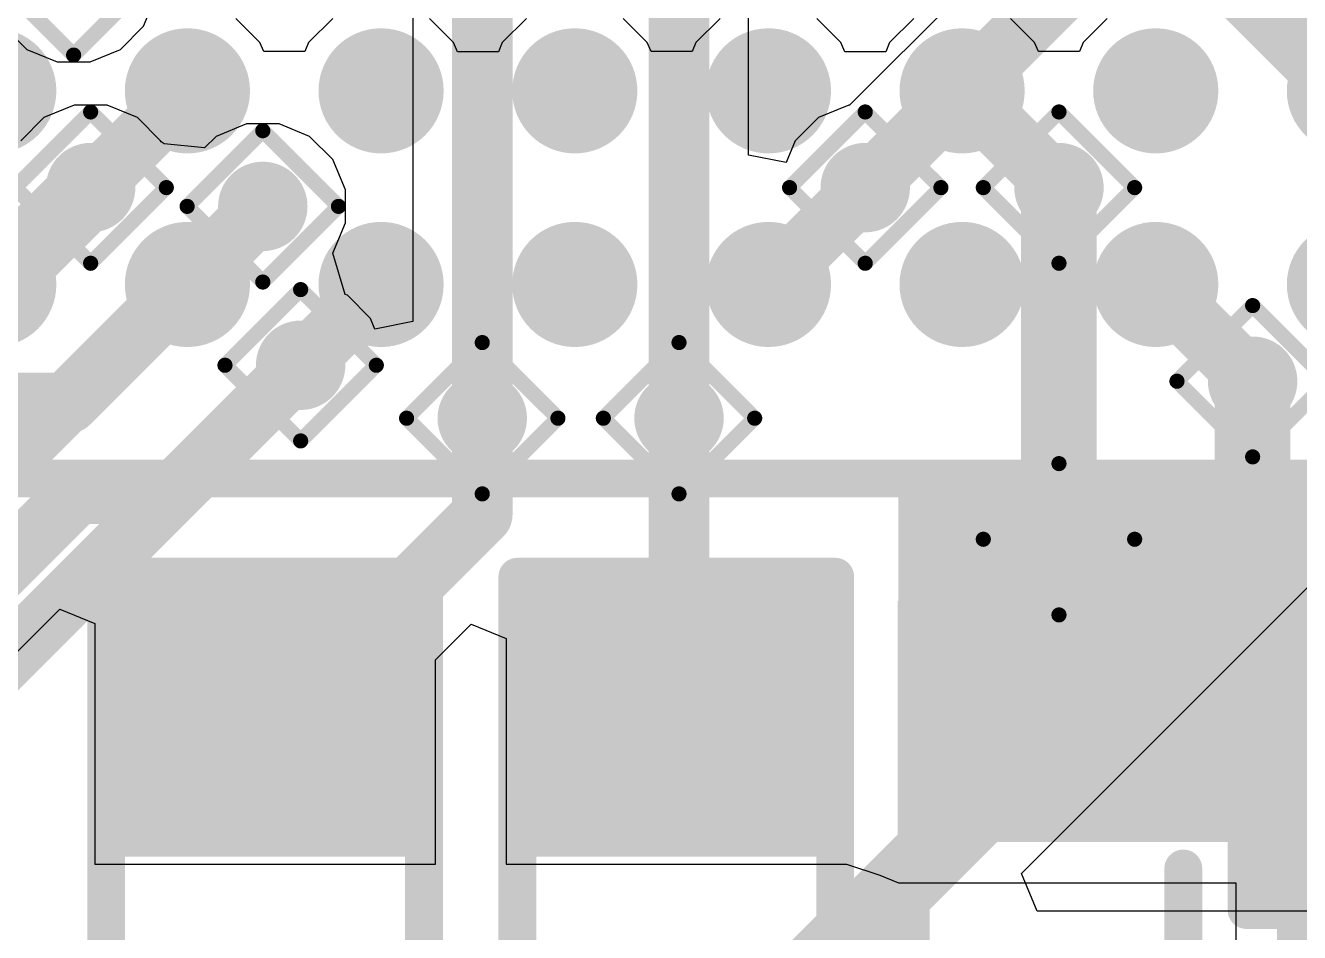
# Model space of a CAD drawing. Header units: inches. Extents: x -0.2 to 17.4, y -0.2 to 2.6.
# Drawn here: x 0.9396 to 1.108, y 0.065 to 0.1849 of the extents above; entities that cross this region are included whole.
import ezdxf

# ---------------------------------------------------------------- set-up
doc = ezdxf.new("R2010")
doc.units = ezdxf.units.IN
doc.header["$MEASUREMENT"] = 0
for name, color, linetype in [('Bottom Layer', 5, 'Continuous'), ('Drill Drawing', 1, 'Continuous'), ('Top Layer', 1, 'Continuous'), ('Top Overlay', 2, 'Continuous'), ('Top Paste', 8, 'Continuous'), ('Top Solder', 216, 'Continuous'), ('Via Holes', 16, 'Continuous')]:
    doc.layers.add(name, color=color, linetype=linetype)

# ---------------------------------------------------------------- blocks, each defined once
blk = doc.blocks.new('TC358870XBG_17')
at = {"layer": 'Top Layer'}
h = blk.add_hatch(color=1, dxfattribs=at)
edge = h.paths.add_edge_path()
edge.add_arc((-0.08957, -0.08957), 0.0063, 0, 360)
h = blk.add_hatch(color=1, dxfattribs=at)
edge = h.paths.add_edge_path()
edge.add_arc((-0.06398, -0.08957), 0.0063, 0, 360)
h = blk.add_hatch(color=1, dxfattribs=at)
edge = h.paths.add_edge_path()
edge.add_arc((-0.03839, -0.08957), 0.0063, 0, 360)
h = blk.add_hatch(color=1, dxfattribs=at)
edge = h.paths.add_edge_path()
edge.add_arc((-0.01279, -0.08957), 0.0063, 0, 360)
h = blk.add_hatch(color=1, dxfattribs=at)
edge = h.paths.add_edge_path()
edge.add_arc((0.0128, -0.08957), 0.0063, 0, 360)
h = blk.add_hatch(color=1, dxfattribs=at)
edge = h.paths.add_edge_path()
edge.add_arc((0.03839, -0.08957), 0.0063, 0, 360)
h = blk.add_hatch(color=1, dxfattribs=at)
edge = h.paths.add_edge_path()
edge.add_arc((0.06398, -0.08957), 0.0063, 0, 360)
h = blk.add_hatch(color=1, dxfattribs=at)
edge = h.paths.add_edge_path()
edge.add_arc((-0.08957, -0.11516), 0.0063, 0, 360)
h = blk.add_hatch(color=1, dxfattribs=at)
edge = h.paths.add_edge_path()
edge.add_arc((-0.06398, -0.11516), 0.0063, 0, 360)
h = blk.add_hatch(color=1, dxfattribs=at)
edge = h.paths.add_edge_path()
edge.add_arc((-0.03839, -0.11516), 0.0063, 0, 360)
h = blk.add_hatch(color=1, dxfattribs=at)
edge = h.paths.add_edge_path()
edge.add_arc((-0.01279, -0.11516), 0.0063, 0, 360)
h = blk.add_hatch(color=1, dxfattribs=at)
edge = h.paths.add_edge_path()
edge.add_arc((0.0128, -0.11516), 0.0063, 0, 360)
h = blk.add_hatch(color=1, dxfattribs=at)
edge = h.paths.add_edge_path()
edge.add_arc((0.03839, -0.11516), 0.0063, 0, 360)
h = blk.add_hatch(color=1, dxfattribs=at)
edge = h.paths.add_edge_path()
edge.add_arc((0.06398, -0.11516), 0.0063, 0, 360)
at = {"layer": 'Top Paste'}
h = blk.add_hatch(color=8, dxfattribs=at)
edge = h.paths.add_edge_path()
edge.add_arc((-0.08957, -0.08957), 0.0063, 0, 360)
h = blk.add_hatch(color=8, dxfattribs=at)
edge = h.paths.add_edge_path()
edge.add_arc((-0.06398, -0.08957), 0.0063, 0, 360)
h = blk.add_hatch(color=8, dxfattribs=at)
edge = h.paths.add_edge_path()
edge.add_arc((-0.03839, -0.08957), 0.0063, 0, 360)
h = blk.add_hatch(color=8, dxfattribs=at)
edge = h.paths.add_edge_path()
edge.add_arc((-0.01279, -0.08957), 0.0063, 0, 360)
h = blk.add_hatch(color=8, dxfattribs=at)
edge = h.paths.add_edge_path()
edge.add_arc((0.0128, -0.08957), 0.0063, 0, 360)
h = blk.add_hatch(color=8, dxfattribs=at)
edge = h.paths.add_edge_path()
edge.add_arc((0.03839, -0.08957), 0.0063, 0, 360)
h = blk.add_hatch(color=8, dxfattribs=at)
edge = h.paths.add_edge_path()
edge.add_arc((0.06398, -0.08957), 0.0063, 0, 360)
h = blk.add_hatch(color=8, dxfattribs=at)
edge = h.paths.add_edge_path()
edge.add_arc((-0.08957, -0.11516), 0.0063, 0, 360)
h = blk.add_hatch(color=8, dxfattribs=at)
edge = h.paths.add_edge_path()
edge.add_arc((-0.06398, -0.11516), 0.0063, 0, 360)
h = blk.add_hatch(color=8, dxfattribs=at)
edge = h.paths.add_edge_path()
edge.add_arc((-0.03839, -0.11516), 0.0063, 0, 360)
h = blk.add_hatch(color=8, dxfattribs=at)
edge = h.paths.add_edge_path()
edge.add_arc((-0.01279, -0.11516), 0.0063, 0, 360)
h = blk.add_hatch(color=8, dxfattribs=at)
edge = h.paths.add_edge_path()
edge.add_arc((0.0128, -0.11516), 0.0063, 0, 360)
h = blk.add_hatch(color=8, dxfattribs=at)
edge = h.paths.add_edge_path()
edge.add_arc((0.03839, -0.11516), 0.0063, 0, 360)
h = blk.add_hatch(color=8, dxfattribs=at)
edge = h.paths.add_edge_path()
edge.add_arc((0.06398, -0.11516), 0.0063, 0, 360)
at = {"layer": 'Top Solder'}
h = blk.add_hatch(color=216, dxfattribs=at)
edge = h.paths.add_edge_path()
edge.add_arc((-0.08957, -0.08957), 0.00827, 0, 360)
h = blk.add_hatch(color=216, dxfattribs=at)
edge = h.paths.add_edge_path()
edge.add_arc((-0.06398, -0.08957), 0.00827, 0, 360)
h = blk.add_hatch(color=216, dxfattribs=at)
edge = h.paths.add_edge_path()
edge.add_arc((-0.03839, -0.08957), 0.00827, 0, 360)
h = blk.add_hatch(color=216, dxfattribs=at)
edge = h.paths.add_edge_path()
edge.add_arc((-0.01279, -0.08957), 0.00827, 0, 360)
h = blk.add_hatch(color=216, dxfattribs=at)
edge = h.paths.add_edge_path()
edge.add_arc((0.0128, -0.08957), 0.00827, 0, 360)
h = blk.add_hatch(color=216, dxfattribs=at)
edge = h.paths.add_edge_path()
edge.add_arc((0.03839, -0.08957), 0.00827, 0, 360)
h = blk.add_hatch(color=216, dxfattribs=at)
edge = h.paths.add_edge_path()
edge.add_arc((0.06398, -0.08957), 0.00827, 0, 360)
h = blk.add_hatch(color=216, dxfattribs=at)
edge = h.paths.add_edge_path()
edge.add_arc((0.08957, -0.08957), 0.00827, 0, 360)
h = blk.add_hatch(color=216, dxfattribs=at)
edge = h.paths.add_edge_path()
edge.add_arc((-0.08957, -0.11516), 0.00827, 0, 360)
h = blk.add_hatch(color=216, dxfattribs=at)
edge = h.paths.add_edge_path()
edge.add_arc((-0.06398, -0.11516), 0.00827, 0, 360)
h = blk.add_hatch(color=216, dxfattribs=at)
edge = h.paths.add_edge_path()
edge.add_arc((-0.03839, -0.11516), 0.00827, 0, 360)
h = blk.add_hatch(color=216, dxfattribs=at)
edge = h.paths.add_edge_path()
edge.add_arc((-0.01279, -0.11516), 0.00827, 0, 360)
h = blk.add_hatch(color=216, dxfattribs=at)
edge = h.paths.add_edge_path()
edge.add_arc((0.0128, -0.11516), 0.00827, 0, 360)
h = blk.add_hatch(color=216, dxfattribs=at)
edge = h.paths.add_edge_path()
edge.add_arc((0.03839, -0.11516), 0.00827, 0, 360)
h = blk.add_hatch(color=216, dxfattribs=at)
edge = h.paths.add_edge_path()
edge.add_arc((0.06398, -0.11516), 0.00827, 0, 360)
h = blk.add_hatch(color=216, dxfattribs=at)
edge = h.paths.add_edge_path()
edge.add_arc((0.08957, -0.11516), 0.00827, 0, 360)
at = {"layer": 'Top Overlay'}
blk.add_lwpolyline([(-0.1408, -0.1408, 0.005, 0.005, 0), (0.1408, -0.1408, 0.005, 0.005, 0)], format="xyseb", dxfattribs=at)
blk = doc.blocks.new('R___0603_34')
at = {"layer": 'Top Layer'}
for points in [[(-0.015, 0.0175), (-0.015, -0.0175), (-0.045, -0.0175), (-0.045, 0.0175)], [(0.045, 0.0175), (0.045, -0.0175), (0.015, -0.0175), (0.015, 0.0175)]]:
    blk.add_hatch(color=1, dxfattribs=at).paths.add_polyline_path(points)
at = {"layer": 'Top Paste'}
for points in [[(-0.015, 0.0175), (-0.015, -0.0175), (-0.045, -0.0175), (-0.045, 0.0175)], [(0.045, 0.0175), (0.045, -0.0175), (0.015, -0.0175), (0.015, 0.0175)]]:
    blk.add_hatch(color=8, dxfattribs=at).paths.add_polyline_path(points)
at = {"layer": 'Top Solder'}
for points in [[(-0.011, 0.0215), (-0.011, -0.0215), (-0.049, -0.0215), (-0.049, 0.0215)], [(0.049, 0.0215), (0.049, -0.0215), (0.011, -0.0215), (0.011, 0.0215)]]:
    blk.add_hatch(color=216, dxfattribs=at).paths.add_polyline_path(points)
at = {"layer": 'Top Overlay'}
for points in [[(-0.048, 0.021, 0.005, 0.005, 0), (0.048, 0.021, 0.005, 0.005, 0)], [(-0.048, 0.021, 0.005, 0.005, 0), (-0.048, -0.021, 0.005, 0.005, 0)], [(0.048, 0.021, 0.005, 0.005, 0), (0.048, -0.021, 0.005, 0.005, 0)], [(-0.048, -0.021, 0.005, 0.005, 0), (0.048, -0.021, 0.005, 0.005, 0)]]:
    blk.add_lwpolyline(points, format="xyseb", dxfattribs=at)
for points in [[(-0.04925, 0.021, 0.0025, 0.0025, 1), (-0.04675, 0.021, 0.0025, 0.0025, 1)], [(-0.04925, 0.021, 0.0025, 0.0025, 1), (-0.04675, 0.021, 0.0025, 0.0025, 1)], [(0.04675, 0.021, 0.0025, 0.0025, 1), (0.04925, 0.021, 0.0025, 0.0025, 1)], [(0.04675, 0.021, 0.0025, 0.0025, 1), (0.04925, 0.021, 0.0025, 0.0025, 1)], [(-0.04925, -0.021, 0.0025, 0.0025, 1), (-0.04675, -0.021, 0.0025, 0.0025, 1)], [(-0.04925, -0.021, 0.0025, 0.0025, 1), (-0.04675, -0.021, 0.0025, 0.0025, 1)], [(0.04675, -0.021, 0.0025, 0.0025, 1), (0.04925, -0.021, 0.0025, 0.0025, 1)], [(0.04675, -0.021, 0.0025, 0.0025, 1), (0.04925, -0.021, 0.0025, 0.0025, 1)]]:
    blk.add_lwpolyline(points, format="xyseb", close=True, dxfattribs=at)
blk = doc.blocks.new('R___0603_35')
at = {"layer": 'Top Layer'}
for points in [[(-0.015, 0.0175), (-0.015, -0.0175), (-0.045, -0.0175), (-0.045, 0.0175)], [(0.045, 0.0175), (0.045, -0.0175), (0.015, -0.0175), (0.015, 0.0175)]]:
    blk.add_hatch(color=1, dxfattribs=at).paths.add_polyline_path(points)
at = {"layer": 'Top Paste'}
for points in [[(-0.015, 0.0175), (-0.015, -0.0175), (-0.045, -0.0175), (-0.045, 0.0175)], [(0.045, 0.0175), (0.045, -0.0175), (0.015, -0.0175), (0.015, 0.0175)]]:
    blk.add_hatch(color=8, dxfattribs=at).paths.add_polyline_path(points)
at = {"layer": 'Top Solder'}
for points in [[(-0.011, 0.0215), (-0.011, -0.0215), (-0.049, -0.0215), (-0.049, 0.0215)], [(0.049, 0.0215), (0.049, -0.0215), (0.011, -0.0215), (0.011, 0.0215)]]:
    blk.add_hatch(color=216, dxfattribs=at).paths.add_polyline_path(points)
at = {"layer": 'Top Overlay'}
for points in [[(-0.048, 0.021, 0.005, 0.005, 0), (0.048, 0.021, 0.005, 0.005, 0)], [(-0.048, 0.021, 0.005, 0.005, 0), (-0.048, -0.021, 0.005, 0.005, 0)], [(0.048, 0.021, 0.005, 0.005, 0), (0.048, -0.021, 0.005, 0.005, 0)], [(-0.048, -0.021, 0.005, 0.005, 0), (0.048, -0.021, 0.005, 0.005, 0)]]:
    blk.add_lwpolyline(points, format="xyseb", dxfattribs=at)
for points in [[(-0.04925, 0.021, 0.0025, 0.0025, 1), (-0.04675, 0.021, 0.0025, 0.0025, 1)], [(-0.04925, 0.021, 0.0025, 0.0025, 1), (-0.04675, 0.021, 0.0025, 0.0025, 1)], [(0.04675, 0.021, 0.0025, 0.0025, 1), (0.04925, 0.021, 0.0025, 0.0025, 1)], [(0.04675, 0.021, 0.0025, 0.0025, 1), (0.04925, 0.021, 0.0025, 0.0025, 1)], [(-0.04925, -0.021, 0.0025, 0.0025, 1), (-0.04675, -0.021, 0.0025, 0.0025, 1)], [(-0.04925, -0.021, 0.0025, 0.0025, 1), (-0.04675, -0.021, 0.0025, 0.0025, 1)], [(0.04675, -0.021, 0.0025, 0.0025, 1), (0.04925, -0.021, 0.0025, 0.0025, 1)], [(0.04675, -0.021, 0.0025, 0.0025, 1), (0.04925, -0.021, 0.0025, 0.0025, 1)]]:
    blk.add_lwpolyline(points, format="xyseb", close=True, dxfattribs=at)
blk = doc.blocks.new('IND_0603__1608_M_______74')
at = {"layer": 'Top Layer'}
for points in [[(-0.03937, 0.01575), (-0.01575, 0.01575), (-0.01575, -0.01575), (-0.03937, -0.01575)], [(0.01575, 0.01575), (0.03937, 0.01575), (0.03937, -0.01575), (0.01575, -0.01575)]]:
    blk.add_hatch(color=1, dxfattribs=at).paths.add_polyline_path(points)
at = {"layer": 'Top Paste'}
for points in [[(-0.03937, 0.01575), (-0.01575, 0.01575), (-0.01575, -0.01575), (-0.03937, -0.01575)], [(0.01575, 0.01575), (0.03937, 0.01575), (0.03937, -0.01575), (0.01575, -0.01575)]]:
    blk.add_hatch(color=8, dxfattribs=at).paths.add_polyline_path(points)
at = {"layer": 'Top Solder'}
for points in [[(-0.04337, 0.01975), (-0.01175, 0.01975), (-0.01175, -0.01975), (-0.04337, -0.01975)], [(0.01175, 0.01975), (0.04337, 0.01975), (0.04337, -0.01975), (0.01175, -0.01975)]]:
    blk.add_hatch(color=216, dxfattribs=at).paths.add_polyline_path(points)
at = {"layer": 'Top Overlay'}
for points in [[(0.009, 0.018, 0.005, 0.005, 0), (-0.008, 0.018, 0.005, 0.005, 0)], [(0.009, -0.018, 0.005, 0.005, 0), (-0.008, -0.018, 0.005, 0.005, 0)]]:
    blk.add_lwpolyline(points, format="xyseb", dxfattribs=at)
for points in [[(-0.00925, 0.018, 0.0025, 0.0025, 1), (-0.00675, 0.018, 0.0025, 0.0025, 1)], [(0.00775, 0.018, 0.0025, 0.0025, 1), (0.01025, 0.018, 0.0025, 0.0025, 1)], [(-0.00925, -0.018, 0.0025, 0.0025, 1), (-0.00675, -0.018, 0.0025, 0.0025, 1)], [(0.00775, -0.018, 0.0025, 0.0025, 1), (0.01025, -0.018, 0.0025, 0.0025, 1)]]:
    blk.add_lwpolyline(points, format="xyseb", close=True, dxfattribs=at)
blk = doc.blocks.new('C___0603_86')
at = {"layer": 'Top Layer'}
for points in [[(-0.015, 0.0175), (-0.015, -0.0175), (-0.045, -0.0175), (-0.045, 0.0175)], [(0.045, 0.0175), (0.045, -0.0175), (0.015, -0.0175), (0.015, 0.0175)]]:
    blk.add_hatch(color=1, dxfattribs=at).paths.add_polyline_path(points)
at = {"layer": 'Top Paste'}
for points in [[(-0.015, 0.0175), (-0.015, -0.0175), (-0.045, -0.0175), (-0.045, 0.0175)], [(0.045, 0.0175), (0.045, -0.0175), (0.015, -0.0175), (0.015, 0.0175)]]:
    blk.add_hatch(color=8, dxfattribs=at).paths.add_polyline_path(points)
at = {"layer": 'Top Solder'}
for points in [[(-0.01264, 0.01986), (-0.01264, -0.01986), (-0.04736, -0.01986), (-0.04736, 0.01986)], [(0.04736, 0.01986), (0.04736, -0.01986), (0.01264, -0.01986), (0.01264, 0.01986)]]:
    blk.add_hatch(color=216, dxfattribs=at).paths.add_polyline_path(points)
at = {"layer": 'Top Overlay'}
for points in [[(-0.018, 0.021, 0.005, 0.005, 0), (-0.049, 0.021, 0.005, 0.005, 0)], [(-0.049, 0.021, 0.005, 0.005, 0), (-0.049, -0.021, 0.005, 0.005, 0)], [(0.049, 0.021, 0.005, 0.005, 0), (0.018, 0.021, 0.005, 0.005, 0)], [(0.049, 0.021, 0.005, 0.005, 0), (0.049, -0.021, 0.005, 0.005, 0)], [(-0.018, -0.021, 0.005, 0.005, 0), (-0.049, -0.021, 0.005, 0.005, 0)], [(0.049, -0.021, 0.005, 0.005, 0), (0.018, -0.021, 0.005, 0.005, 0)]]:
    blk.add_lwpolyline(points, format="xyseb", dxfattribs=at)
for points in [[(-0.05025, 0.021, 0.0025, 0.0025, 1), (-0.04775, 0.021, 0.0025, 0.0025, 1)], [(-0.05025, 0.021, 0.0025, 0.0025, 1), (-0.04775, 0.021, 0.0025, 0.0025, 1)], [(-0.01925, 0.021, 0.0025, 0.0025, 1), (-0.01675, 0.021, 0.0025, 0.0025, 1)], [(0.01675, 0.021, 0.0025, 0.0025, 1), (0.01925, 0.021, 0.0025, 0.0025, 1)], [(0.04775, 0.021, 0.0025, 0.0025, 1), (0.05025, 0.021, 0.0025, 0.0025, 1)], [(0.04775, 0.021, 0.0025, 0.0025, 1), (0.05025, 0.021, 0.0025, 0.0025, 1)], [(-0.05025, -0.021, 0.0025, 0.0025, 1), (-0.04775, -0.021, 0.0025, 0.0025, 1)], [(-0.05025, -0.021, 0.0025, 0.0025, 1), (-0.04775, -0.021, 0.0025, 0.0025, 1)], [(-0.01925, -0.021, 0.0025, 0.0025, 1), (-0.01675, -0.021, 0.0025, 0.0025, 1)], [(0.01675, -0.021, 0.0025, 0.0025, 1), (0.01925, -0.021, 0.0025, 0.0025, 1)], [(0.04775, -0.021, 0.0025, 0.0025, 1), (0.05025, -0.021, 0.0025, 0.0025, 1)], [(0.04775, -0.021, 0.0025, 0.0025, 1), (0.05025, -0.021, 0.0025, 0.0025, 1)]]:
    blk.add_lwpolyline(points, format="xyseb", close=True, dxfattribs=at)

msp = doc.modelspace()

# ---------------------------------------------------------------- hatches: boundary and pattern name
at = {"layer": 'Bottom Layer'}
h = msp.add_hatch(color=5, dxfattribs=at)
edge = h.paths.add_edge_path()
edge.add_arc((0.94825, 0.16348), 0.00591, 0, 360)
h = msp.add_hatch(color=5, dxfattribs=at)
edge = h.paths.add_edge_path()
edge.add_arc((1.05061, 0.16348), 0.00591, 0, 360)
h = msp.add_hatch(color=5, dxfattribs=at)
edge = h.paths.add_edge_path()
edge.add_arc((1.07621, 0.16348), 0.00591, 0, 360)
h = msp.add_hatch(color=5, dxfattribs=at)
edge = h.paths.add_edge_path()
edge.add_arc((0.971, 0.161), 0.00591, 0, 360)
h = msp.add_hatch(color=5, dxfattribs=at)
edge = h.paths.add_edge_path()
edge.add_arc((0.976, 0.14), 0.00591, 0, 360)
h = msp.add_hatch(color=5, dxfattribs=at)
edge = h.paths.add_edge_path()
edge.add_arc((1.1018, 0.13789), 0.00591, 0, 360)
h = msp.add_hatch(color=5, dxfattribs=at)
edge = h.paths.add_edge_path()
edge.add_arc((1, 0.133), 0.00591, 0, 360)
h = msp.add_hatch(color=5, dxfattribs=at)
edge = h.paths.add_edge_path()
edge.add_arc((1.026, 0.133), 0.00591, 0, 360)
h = msp.add_hatch(color=5, dxfattribs=at)
edge = h.paths.add_edge_path()
edge.add_arc((1.07621, 0.117), 0.00591, 0, 360)
at = {"layer": 'Top Layer'}
h = msp.add_hatch(color=1, dxfattribs=at)
edge = h.paths.add_edge_path()
edge.add_arc((0.94825, 0.16348), 0.00591, 0, 360)
h = msp.add_hatch(color=1, dxfattribs=at)
edge = h.paths.add_edge_path()
edge.add_arc((1.05061, 0.16348), 0.00591, 0, 360)
h = msp.add_hatch(color=1, dxfattribs=at)
edge = h.paths.add_edge_path()
edge.add_arc((1.07621, 0.16348), 0.00591, 0, 360)
h = msp.add_hatch(color=1, dxfattribs=at)
edge = h.paths.add_edge_path()
edge.add_arc((0.971, 0.161), 0.00591, 0, 360)
h = msp.add_hatch(color=1, dxfattribs=at)
edge = h.paths.add_edge_path()
edge.add_arc((0.976, 0.14), 0.00591, 0, 360)
h = msp.add_hatch(color=1, dxfattribs=at)
edge = h.paths.add_edge_path()
edge.add_arc((1.1018, 0.13789), 0.00591, 0, 360)
h = msp.add_hatch(color=1, dxfattribs=at)
edge = h.paths.add_edge_path()
edge.add_arc((1, 0.133), 0.00591, 0, 360)
h = msp.add_hatch(color=1, dxfattribs=at)
edge = h.paths.add_edge_path()
edge.add_arc((1.026, 0.133), 0.00591, 0, 360)
for points in [[(1.055, 0.077), (1.135, 0.077), (1.135, 0.123), (1.055, 0.123)], [(1.105, 0.023), (1.135, 0.023), (1.135, 0.107), (1.105, 0.107)]]:
    msp.add_hatch(color=1, dxfattribs=at).paths.add_polyline_path(points)
h = msp.add_hatch(color=1, dxfattribs=at)
edge = h.paths.add_edge_path()
edge.add_arc((1.07621, 0.117), 0.00591, 0, 360)
at = {"layer": 'Via Holes'}
h = msp.add_hatch(color=7, dxfattribs=at)
edge = h.paths.add_edge_path()
edge.add_arc((0.94825, 0.16348), 0.00394, 0, 360)
h = msp.add_hatch(color=7, dxfattribs=at)
edge = h.paths.add_edge_path()
edge.add_arc((1.05061, 0.16348), 0.00394, 0, 360)
h = msp.add_hatch(color=7, dxfattribs=at)
edge = h.paths.add_edge_path()
edge.add_arc((1.07621, 0.16348), 0.00394, 0, 360)
h = msp.add_hatch(color=7, dxfattribs=at)
edge = h.paths.add_edge_path()
edge.add_arc((0.971, 0.161), 0.00394, 0, 360)
h = msp.add_hatch(color=7, dxfattribs=at)
edge = h.paths.add_edge_path()
edge.add_arc((0.976, 0.14), 0.00394, 0, 360)
h = msp.add_hatch(color=7, dxfattribs=at)
edge = h.paths.add_edge_path()
edge.add_arc((1.1018, 0.13789), 0.00394, 0, 360)
h = msp.add_hatch(color=7, dxfattribs=at)
edge = h.paths.add_edge_path()
edge.add_arc((1, 0.133), 0.00394, 0, 360)
h = msp.add_hatch(color=7, dxfattribs=at)
edge = h.paths.add_edge_path()
edge.add_arc((1.026, 0.133), 0.00394, 0, 360)
h = msp.add_hatch(color=7, dxfattribs=at)
edge = h.paths.add_edge_path()
edge.add_arc((1.07621, 0.117), 0.00394, 0, 360)

# ---------------------------------------------------------------- linework, layer by layer
at = {"layer": 'Bottom Layer'}
for p, q in [((0.99082, 0.19959), (0.99082, 0.14578)), ((1.03518, 0.16777), (1.03518, 0.19561)), ((1.06896, 0.1948), (1.04854, 0.17439)), ((0.95525, 0.18482), (0.95691, 0.18883)), ((0.93675, 0.18482), (0.93982, 0.18175)), ((0.95218, 0.18175), (0.95525, 0.18482)), ((0.93982, 0.18175), (0.94383, 0.18009)), ((0.94817, 0.18009), (0.95218, 0.18175)), ((0.94383, 0.18009), (0.94817, 0.18009)), ((0.94608, 0.17439), (0.94207, 0.17273)), ((0.95042, 0.17439), (0.94608, 0.17439)), ((0.95443, 0.17273), (0.95042, 0.17439)), ((1.04845, 0.17439), (1.04444, 0.17273)), ((1.04854, 0.17439), (1.04845, 0.17439)), ((0.94207, 0.17273), (0.93901, 0.16966)), ((0.9575, 0.16966), (0.95443, 0.17273)), ((0.96883, 0.17191), (0.96482, 0.17025)), ((0.97317, 0.17191), (0.96883, 0.17191)), ((0.97718, 0.17025), (0.97317, 0.17191)), ((1.04444, 0.17273), (1.04137, 0.16966)), ((0.96482, 0.17025), (0.9633, 0.16872)), ((0.98025, 0.16718), (0.97718, 0.17025)), ((0.95756, 0.16951), (0.9575, 0.16966)), ((0.95798, 0.16928), (0.95756, 0.16951)), ((0.9633, 0.16872), (0.95798, 0.16928)), ((1.04137, 0.16966), (1.04018, 0.16678)), ((0.98191, 0.16317), (0.98025, 0.16718)), ((1.04018, 0.16678), (1.03518, 0.16777)), ((0.98191, 0.15883), (0.98191, 0.16317)), ((0.98025, 0.15482), (0.98191, 0.15883)), ((0.98187, 0.14937), (0.98025, 0.15482)), ((0.98218, 0.14925), (0.98187, 0.14937)), ((0.98525, 0.14618), (0.98218, 0.14925)), ((0.98582, 0.14478), (0.98525, 0.14618)), ((0.99082, 0.14578), (0.98582, 0.14478)), ((1.07126, 0.07284), (1.10901, 0.11059)), ((1.07333, 0.06784), (1.07126, 0.07284)), ((1.479, 0.06784), (1.07333, 0.06784))]:
    msp.add_line(p, q, dxfattribs=at)
for points in [[(1, 0.133, 0.008, 0.008, 0), (1, 0.19959, 0.008, 0.008, 0)], [(1.026, 0.133, 0.008, 0.008, 0), (1.026, 0.19941, 0.008, 0.008, 0)], [(1.07545, 0.18832, 0.008, 0.008, -0.198912), (1.094, 0.196, 0.008, 0.008, 0)], [(1.09387, 0.19587, 0.008, 0.008, 0), (1.14675, 0.143, 0.008, 0.008, 0)], [(1.05061, 0.16348, 0.008, 0.008, 0), (1.07545, 0.18832, 0.008, 0.008, 0)], [(0.84881, 0.06404, 0.01, 0.01, 0), (0.94825, 0.16348, 0.01, 0.01, 0)], [(1.07621, 0.11821, 0.01, 0.01, 0), (1.07621, 0.16348, 0.01, 0.01, 0)], [(0.85462, 0.04462, 0.008, 0.008, 0), (0.971, 0.161, 0.008, 0.008, 0)], [(0.85781, 0.02181, 0.008, 0.008, 0), (0.976, 0.14, 0.008, 0.008, 0)], [(1.1018, 0.1178, 0.01, 0.01, 0), (1.1018, 0.13789, 0.01, 0.01, 0)], [(1.075, 0.117, 0.01, 0.01, 0), (1.07621, 0.11821, 0.01, 0.01, 0)], [(0.982, -0.002, 0.01, 0.01, 0), (1.1018, 0.1178, 0.01, 0.01, 0)]]:
    msp.add_lwpolyline(points, format="xyseb", dxfattribs=at)
for points in [[(1.07345, 0.18832, 0.004, 0.004, 1), (1.07745, 0.18832, 0.004, 0.004, 1)], [(1.07345, 0.18832, 0.004, 0.004, 1), (1.07745, 0.18832, 0.004, 0.004, 1)], [(0.94575, 0.16348, 0.005, 0.005, 1), (0.95075, 0.16348, 0.005, 0.005, 1)], [(1.07371, 0.16348, 0.005, 0.005, 1), (1.07871, 0.16348, 0.005, 0.005, 1)], [(1.04861, 0.16348, 0.004, 0.004, 1), (1.05261, 0.16348, 0.004, 0.004, 1)], [(0.969, 0.161, 0.004, 0.004, 1), (0.973, 0.161, 0.004, 0.004, 1)], [(0.974, 0.14, 0.004, 0.004, 1), (0.978, 0.14, 0.004, 0.004, 1)], [(1.0993, 0.13789, 0.005, 0.005, 1), (1.1043, 0.13789, 0.005, 0.005, 1)], [(0.998, 0.133, 0.004, 0.004, 1), (1.002, 0.133, 0.004, 0.004, 1)], [(1.024, 0.133, 0.004, 0.004, 1), (1.028, 0.133, 0.004, 0.004, 1)], [(1.07371, 0.11821, 0.005, 0.005, 1), (1.07871, 0.11821, 0.005, 0.005, 1)], [(1.07371, 0.11821, 0.005, 0.005, 1), (1.07871, 0.11821, 0.005, 0.005, 1)], [(1.0725, 0.117, 0.005, 0.005, 1), (1.0775, 0.117, 0.005, 0.005, 1)], [(1.0993, 0.1178, 0.005, 0.005, 1), (1.1043, 0.1178, 0.005, 0.005, 1)], [(1.0993, 0.1178, 0.005, 0.005, 1), (1.1043, 0.1178, 0.005, 0.005, 1)]]:
    msp.add_lwpolyline(points, format="xyseb", close=True, dxfattribs=at)
at = {"layer": 'Drill Drawing'}
for points in [[(0.936, 0.191, 0.002, 0.002, 0), (0.946, 0.181, 0.002, 0.002, 0)], [(0.946, 0.181, 0.002, 0.002, 0), (0.956, 0.191, 0.002, 0.002, 0)], [(0.93825, 0.16348, 0.002, 0.002, 0), (0.94825, 0.17348, 0.002, 0.002, 0)], [(0.94825, 0.17348, 0.002, 0.002, 0), (0.95825, 0.16348, 0.002, 0.002, 0)], [(1.04061, 0.16348, 0.002, 0.002, 0), (1.05061, 0.17348, 0.002, 0.002, 0)], [(1.05061, 0.17348, 0.002, 0.002, 0), (1.06061, 0.16348, 0.002, 0.002, 0)], [(1.06621, 0.16348, 0.002, 0.002, 0), (1.07621, 0.17348, 0.002, 0.002, 0)], [(1.07621, 0.17348, 0.002, 0.002, 0), (1.08621, 0.16348, 0.002, 0.002, 0)], [(0.961, 0.161, 0.002, 0.002, 0), (0.971, 0.171, 0.002, 0.002, 0)], [(0.971, 0.171, 0.002, 0.002, 0), (0.981, 0.161, 0.002, 0.002, 0)], [(0.93825, 0.16348, 0.002, 0.002, 0), (0.94825, 0.15348, 0.002, 0.002, 0)], [(0.94825, 0.15348, 0.002, 0.002, 0), (0.95825, 0.16348, 0.002, 0.002, 0)], [(1.04061, 0.16348, 0.002, 0.002, 0), (1.05061, 0.15348, 0.002, 0.002, 0)], [(1.05061, 0.15348, 0.002, 0.002, 0), (1.06061, 0.16348, 0.002, 0.002, 0)], [(1.06621, 0.16348, 0.002, 0.002, 0), (1.07621, 0.15348, 0.002, 0.002, 0)], [(1.07621, 0.15348, 0.002, 0.002, 0), (1.08621, 0.16348, 0.002, 0.002, 0)], [(0.961, 0.161, 0.002, 0.002, 0), (0.971, 0.151, 0.002, 0.002, 0)], [(0.971, 0.151, 0.002, 0.002, 0), (0.981, 0.161, 0.002, 0.002, 0)], [(0.966, 0.14, 0.002, 0.002, 0), (0.976, 0.15, 0.002, 0.002, 0)], [(0.976, 0.15, 0.002, 0.002, 0), (0.986, 0.14, 0.002, 0.002, 0)], [(1.0918, 0.13789, 0.002, 0.002, 0), (1.1018, 0.14789, 0.002, 0.002, 0)], [(1.1018, 0.14789, 0.002, 0.002, 0), (1.1118, 0.13789, 0.002, 0.002, 0)], [(0.99, 0.133, 0.002, 0.002, 0), (1, 0.143, 0.002, 0.002, 0)], [(1, 0.143, 0.002, 0.002, 0), (1.01, 0.133, 0.002, 0.002, 0)], [(1.016, 0.133, 0.002, 0.002, 0), (1.026, 0.143, 0.002, 0.002, 0)], [(1.026, 0.143, 0.002, 0.002, 0), (1.036, 0.133, 0.002, 0.002, 0)], [(0.966, 0.14, 0.002, 0.002, 0), (0.976, 0.13, 0.002, 0.002, 0)], [(0.976, 0.13, 0.002, 0.002, 0), (0.986, 0.14, 0.002, 0.002, 0)], [(1.0918, 0.13789, 0.002, 0.002, 0), (1.1018, 0.12789, 0.002, 0.002, 0)], [(1.1018, 0.12789, 0.002, 0.002, 0), (1.1118, 0.13789, 0.002, 0.002, 0)], [(0.99, 0.133, 0.002, 0.002, 0), (1, 0.123, 0.002, 0.002, 0)], [(1, 0.123, 0.002, 0.002, 0), (1.01, 0.133, 0.002, 0.002, 0)], [(1.016, 0.133, 0.002, 0.002, 0), (1.026, 0.123, 0.002, 0.002, 0)], [(1.026, 0.123, 0.002, 0.002, 0), (1.036, 0.133, 0.002, 0.002, 0)], [(1.06621, 0.117, 0.002, 0.002, 0), (1.07621, 0.127, 0.002, 0.002, 0)], [(1.07621, 0.127, 0.002, 0.002, 0), (1.08621, 0.117, 0.002, 0.002, 0)], [(1.06621, 0.117, 0.002, 0.002, 0), (1.07621, 0.107, 0.002, 0.002, 0)], [(1.07621, 0.107, 0.002, 0.002, 0), (1.08621, 0.117, 0.002, 0.002, 0)]]:
    msp.add_lwpolyline(points, format="xyseb", dxfattribs=at)
for points in [[(0.9455, 0.181, 0.001, 0.001, 1), (0.9465, 0.181, 0.001, 0.001, 1)], [(0.9455, 0.181, 0.001, 0.001, 1), (0.9465, 0.181, 0.001, 0.001, 1)], [(0.94775, 0.17348, 0.001, 0.001, 1), (0.94875, 0.17348, 0.001, 0.001, 1)], [(0.94775, 0.17348, 0.001, 0.001, 1), (0.94875, 0.17348, 0.001, 0.001, 1)], [(1.05011, 0.17348, 0.001, 0.001, 1), (1.05111, 0.17348, 0.001, 0.001, 1)], [(1.05011, 0.17348, 0.001, 0.001, 1), (1.05111, 0.17348, 0.001, 0.001, 1)], [(1.07571, 0.17348, 0.001, 0.001, 1), (1.07671, 0.17348, 0.001, 0.001, 1)], [(1.07571, 0.17348, 0.001, 0.001, 1), (1.07671, 0.17348, 0.001, 0.001, 1)], [(0.9705, 0.171, 0.001, 0.001, 1), (0.9715, 0.171, 0.001, 0.001, 1)], [(0.9705, 0.171, 0.001, 0.001, 1), (0.9715, 0.171, 0.001, 0.001, 1)], [(0.95775, 0.16348, 0.001, 0.001, 1), (0.95875, 0.16348, 0.001, 0.001, 1)], [(0.95775, 0.16348, 0.001, 0.001, 1), (0.95875, 0.16348, 0.001, 0.001, 1)], [(1.04011, 0.16348, 0.001, 0.001, 1), (1.04111, 0.16348, 0.001, 0.001, 1)], [(1.04011, 0.16348, 0.001, 0.001, 1), (1.04111, 0.16348, 0.001, 0.001, 1)], [(1.06011, 0.16348, 0.001, 0.001, 1), (1.06111, 0.16348, 0.001, 0.001, 1)], [(1.06011, 0.16348, 0.001, 0.001, 1), (1.06111, 0.16348, 0.001, 0.001, 1)], [(1.06571, 0.16348, 0.001, 0.001, 1), (1.06671, 0.16348, 0.001, 0.001, 1)], [(1.06571, 0.16348, 0.001, 0.001, 1), (1.06671, 0.16348, 0.001, 0.001, 1)], [(1.08571, 0.16348, 0.001, 0.001, 1), (1.08671, 0.16348, 0.001, 0.001, 1)], [(1.08571, 0.16348, 0.001, 0.001, 1), (1.08671, 0.16348, 0.001, 0.001, 1)], [(0.9605, 0.161, 0.001, 0.001, 1), (0.9615, 0.161, 0.001, 0.001, 1)], [(0.9605, 0.161, 0.001, 0.001, 1), (0.9615, 0.161, 0.001, 0.001, 1)], [(0.9805, 0.161, 0.001, 0.001, 1), (0.9815, 0.161, 0.001, 0.001, 1)], [(0.9805, 0.161, 0.001, 0.001, 1), (0.9815, 0.161, 0.001, 0.001, 1)], [(0.94775, 0.15348, 0.001, 0.001, 1), (0.94875, 0.15348, 0.001, 0.001, 1)], [(0.94775, 0.15348, 0.001, 0.001, 1), (0.94875, 0.15348, 0.001, 0.001, 1)], [(1.05011, 0.15348, 0.001, 0.001, 1), (1.05111, 0.15348, 0.001, 0.001, 1)], [(1.05011, 0.15348, 0.001, 0.001, 1), (1.05111, 0.15348, 0.001, 0.001, 1)], [(1.07571, 0.15348, 0.001, 0.001, 1), (1.07671, 0.15348, 0.001, 0.001, 1)], [(1.07571, 0.15348, 0.001, 0.001, 1), (1.07671, 0.15348, 0.001, 0.001, 1)], [(0.9705, 0.151, 0.001, 0.001, 1), (0.9715, 0.151, 0.001, 0.001, 1)], [(0.9705, 0.151, 0.001, 0.001, 1), (0.9715, 0.151, 0.001, 0.001, 1)], [(0.9755, 0.15, 0.001, 0.001, 1), (0.9765, 0.15, 0.001, 0.001, 1)], [(0.9755, 0.15, 0.001, 0.001, 1), (0.9765, 0.15, 0.001, 0.001, 1)], [(1.1013, 0.14789, 0.001, 0.001, 1), (1.1023, 0.14789, 0.001, 0.001, 1)], [(1.1013, 0.14789, 0.001, 0.001, 1), (1.1023, 0.14789, 0.001, 0.001, 1)], [(0.9995, 0.143, 0.001, 0.001, 1), (1.0005, 0.143, 0.001, 0.001, 1)], [(0.9995, 0.143, 0.001, 0.001, 1), (1.0005, 0.143, 0.001, 0.001, 1)], [(1.0255, 0.143, 0.001, 0.001, 1), (1.0265, 0.143, 0.001, 0.001, 1)], [(1.0255, 0.143, 0.001, 0.001, 1), (1.0265, 0.143, 0.001, 0.001, 1)], [(0.9655, 0.14, 0.001, 0.001, 1), (0.9665, 0.14, 0.001, 0.001, 1)], [(0.9655, 0.14, 0.001, 0.001, 1), (0.9665, 0.14, 0.001, 0.001, 1)], [(0.9855, 0.14, 0.001, 0.001, 1), (0.9865, 0.14, 0.001, 0.001, 1)], [(0.9855, 0.14, 0.001, 0.001, 1), (0.9865, 0.14, 0.001, 0.001, 1)], [(1.0913, 0.13789, 0.001, 0.001, 1), (1.0923, 0.13789, 0.001, 0.001, 1)], [(1.0913, 0.13789, 0.001, 0.001, 1), (1.0923, 0.13789, 0.001, 0.001, 1)], [(0.9895, 0.133, 0.001, 0.001, 1), (0.9905, 0.133, 0.001, 0.001, 1)], [(0.9895, 0.133, 0.001, 0.001, 1), (0.9905, 0.133, 0.001, 0.001, 1)], [(1.0095, 0.133, 0.001, 0.001, 1), (1.0105, 0.133, 0.001, 0.001, 1)], [(1.0095, 0.133, 0.001, 0.001, 1), (1.0105, 0.133, 0.001, 0.001, 1)], [(1.0155, 0.133, 0.001, 0.001, 1), (1.0165, 0.133, 0.001, 0.001, 1)], [(1.0155, 0.133, 0.001, 0.001, 1), (1.0165, 0.133, 0.001, 0.001, 1)], [(1.0355, 0.133, 0.001, 0.001, 1), (1.0365, 0.133, 0.001, 0.001, 1)], [(1.0355, 0.133, 0.001, 0.001, 1), (1.0365, 0.133, 0.001, 0.001, 1)], [(0.9755, 0.13, 0.001, 0.001, 1), (0.9765, 0.13, 0.001, 0.001, 1)], [(0.9755, 0.13, 0.001, 0.001, 1), (0.9765, 0.13, 0.001, 0.001, 1)], [(1.07571, 0.127, 0.001, 0.001, 1), (1.07671, 0.127, 0.001, 0.001, 1)], [(1.07571, 0.127, 0.001, 0.001, 1), (1.07671, 0.127, 0.001, 0.001, 1)], [(1.1013, 0.12789, 0.001, 0.001, 1), (1.1023, 0.12789, 0.001, 0.001, 1)], [(1.1013, 0.12789, 0.001, 0.001, 1), (1.1023, 0.12789, 0.001, 0.001, 1)], [(0.9995, 0.123, 0.001, 0.001, 1), (1.0005, 0.123, 0.001, 0.001, 1)], [(0.9995, 0.123, 0.001, 0.001, 1), (1.0005, 0.123, 0.001, 0.001, 1)], [(1.0255, 0.123, 0.001, 0.001, 1), (1.0265, 0.123, 0.001, 0.001, 1)], [(1.0255, 0.123, 0.001, 0.001, 1), (1.0265, 0.123, 0.001, 0.001, 1)], [(1.06571, 0.117, 0.001, 0.001, 1), (1.06671, 0.117, 0.001, 0.001, 1)], [(1.06571, 0.117, 0.001, 0.001, 1), (1.06671, 0.117, 0.001, 0.001, 1)], [(1.08571, 0.117, 0.001, 0.001, 1), (1.08671, 0.117, 0.001, 0.001, 1)], [(1.08571, 0.117, 0.001, 0.001, 1), (1.08671, 0.117, 0.001, 0.001, 1)], [(1.07571, 0.107, 0.001, 0.001, 1), (1.07671, 0.107, 0.001, 0.001, 1)], [(1.07571, 0.107, 0.001, 0.001, 1), (1.07671, 0.107, 0.001, 0.001, 1)]]:
    msp.add_lwpolyline(points, format="xyseb", close=True, dxfattribs=at)
at = {"layer": 'Top Layer'}
for p, q in [((0.97063, 0.18268), (0.96745, 0.18585)), ((0.98024, 0.18585), (0.97706, 0.18268)), ((0.99622, 0.18268), (0.99304, 0.18585)), ((1.00583, 0.18585), (1.00265, 0.18268)), ((1.02181, 0.18268), (1.01863, 0.18585)), ((1.03142, 0.18585), (1.02824, 0.18268)), ((1.0474, 0.18268), (1.04422, 0.18585)), ((1.05701, 0.18585), (1.05383, 0.18268)), ((1.07299, 0.18268), (1.06981, 0.18585)), ((1.0826, 0.18585), (1.07942, 0.18268)), ((0.97114, 0.18145), (0.97063, 0.18268)), ((0.97706, 0.18268), (0.97655, 0.18145)), ((0.99673, 0.18144), (0.99622, 0.18268)), ((1.00265, 0.18268), (1.00214, 0.18144)), ((1.02232, 0.18145), (1.02181, 0.18268)), ((1.02824, 0.18268), (1.02773, 0.18145)), ((1.04791, 0.18144), (1.0474, 0.18268)), ((1.05383, 0.18268), (1.05332, 0.18144)), ((1.0735, 0.18145), (1.07299, 0.18268)), ((1.07942, 0.18268), (1.07891, 0.18145)), ((0.97655, 0.18145), (0.97114, 0.18145)), ((1.00214, 0.18144), (0.99673, 0.18144)), ((1.02773, 0.18145), (1.02232, 0.18145)), ((1.05332, 0.18144), (1.04791, 0.18144)), ((1.07891, 0.18145), (1.0735, 0.18145)), ((0.93747, 0.10107), (0.94419, 0.10778)), ((0.94419, 0.10778), (0.9488, 0.10587)), ((0.9488, 0.10587), (0.9488, 0.07405)), ((0.9938, 0.10107), (0.99852, 0.10578)), ((0.99852, 0.10578), (1.00314, 0.10387)), ((1.00314, 0.10387), (1.00314, 0.07405)), ((0.9938, 0.07405), (0.9938, 0.10107)), ((0.9488, 0.07405), (0.9938, 0.07405)), ((1.00314, 0.07405), (1.04814, 0.07405)), ((1.04814, 0.07405), (1.04814, 0.07405)), ((1.04814, 0.07405), (1.05254, 0.07261)), ((1.05254, 0.07261), (1.055, 0.07159)), ((1.055, 0.07159), (1.09959, 0.07159)), ((1.09959, 0.07159), (1.09959, 0.05667))]:
    msp.add_line(p, q, dxfattribs=at)
for points in [[(0.94825, 0.16348, 0.008, 0.008, 0), (0.96105, 0.17628, 0.008, 0.008, 0)], [(1.06341, 0.17628, 0.008, 0.008, 0), (1.07621, 0.16348, 0.008, 0.008, 0)], [(1.03782, 0.15069, 0.008, 0.008, 0), (1.05061, 0.16348, 0.008, 0.008, 0)], [(0.96105, 0.15069, 0.008, 0.008, 0), (0.971, 0.16064, 0.008, 0.008, 0)], [(0.94536, 0.135, 0.008, 0.008, 0), (0.96105, 0.15069, 0.008, 0.008, 0)], [(0.976, 0.14002, 0.008, 0.008, 0), (0.98664, 0.15066, 0.008, 0.008, 0)], [(0.98664, 0.15066, 0.008, 0.008, 0), (0.98664, 0.15069, 0.008, 0.008, 0)], [(1.089, 0.15069, 0.008, 0.008, 0), (1.1018, 0.13789, 0.008, 0.008, 0)], [(0.959, 0.123, 0.008, 0.008, 0), (0.976, 0.14, 0.008, 0.008, 0)], [(0.976, 0.14, 0.008, 0.008, 0), (0.976, 0.14002, 0.008, 0.008, 0)], [(0.90709, 0.135, 0.008, 0.008, 0), (0.94536, 0.135, 0.008, 0.008, 0)], [(1, 0.12024, 0.008, 0.008, 0), (1, 0.133, 0.008, 0.008, 0)], [(1.026, 0.09441, 0.008, 0.008, 0), (1.026, 0.133, 0.008, 0.008, 0)], [(0.91747, 0.09405, 0.008, 0.008, 0), (0.94642, 0.123, 0.008, 0.008, 0)], [(0.94642, 0.123, 0.008, 0.008, 0), (0.959, 0.123, 0.008, 0.008, 0)], [(0.9848, 0.10505, 0.008, 0.008, 0), (1, 0.12024, 0.008, 0.008, 0)], [(0.9738, 0.09405, 0.008, 0.008, 0), (0.9848, 0.10505, 0.008, 0.008, 0)], [(0.9848, 0.10505, 0.008, 0.008, 0), (0.9848, 0.10505, 0.008, 0.008, 0)], [(0.9713, 0.09405, 0.008, 0.008, 0), (0.9738, 0.09405, 0.008, 0.008, 0)], [(1.02564, 0.09405, 0.008, 0.008, 0), (1.026, 0.09441, 0.008, 0.008, 0)]]:
    msp.add_lwpolyline(points, format="xyseb", dxfattribs=at)
for points in [[(0.95905, 0.17628, 0.004, 0.004, 1), (0.96305, 0.17628, 0.004, 0.004, 1)], [(1.06141, 0.17628, 0.004, 0.004, 1), (1.06541, 0.17628, 0.004, 0.004, 1)], [(0.94625, 0.16348, 0.004, 0.004, 1), (0.95025, 0.16348, 0.004, 0.004, 1)], [(1.04861, 0.16348, 0.004, 0.004, 1), (1.05261, 0.16348, 0.004, 0.004, 1)], [(1.07421, 0.16348, 0.004, 0.004, 1), (1.07821, 0.16348, 0.004, 0.004, 1)], [(0.969, 0.16064, 0.004, 0.004, 1), (0.973, 0.16064, 0.004, 0.004, 1)], [(0.95905, 0.15069, 0.004, 0.004, 1), (0.96305, 0.15069, 0.004, 0.004, 1)], [(0.95905, 0.15069, 0.004, 0.004, 1), (0.96305, 0.15069, 0.004, 0.004, 1)], [(0.98464, 0.15069, 0.004, 0.004, 1), (0.98864, 0.15069, 0.004, 0.004, 1)], [(0.98464, 0.15066, 0.004, 0.004, 1), (0.98864, 0.15066, 0.004, 0.004, 1)], [(0.98464, 0.15066, 0.004, 0.004, 1), (0.98864, 0.15066, 0.004, 0.004, 1)], [(1.03582, 0.15069, 0.004, 0.004, 1), (1.03982, 0.15069, 0.004, 0.004, 1)], [(1.087, 0.15069, 0.004, 0.004, 1), (1.091, 0.15069, 0.004, 0.004, 1)], [(0.974, 0.14002, 0.004, 0.004, 1), (0.978, 0.14002, 0.004, 0.004, 1)], [(0.974, 0.14002, 0.004, 0.004, 1), (0.978, 0.14002, 0.004, 0.004, 1)], [(0.974, 0.14, 0.004, 0.004, 1), (0.978, 0.14, 0.004, 0.004, 1)], [(0.974, 0.14, 0.004, 0.004, 1), (0.978, 0.14, 0.004, 0.004, 1)], [(1.0998, 0.13789, 0.004, 0.004, 1), (1.1038, 0.13789, 0.004, 0.004, 1)], [(0.94336, 0.135, 0.004, 0.004, 1), (0.94736, 0.135, 0.004, 0.004, 1)], [(0.94336, 0.135, 0.004, 0.004, 1), (0.94736, 0.135, 0.004, 0.004, 1)], [(0.998, 0.133, 0.004, 0.004, 1), (1.002, 0.133, 0.004, 0.004, 1)], [(1.024, 0.133, 0.004, 0.004, 1), (1.028, 0.133, 0.004, 0.004, 1)], [(0.94442, 0.123, 0.004, 0.004, 1), (0.94842, 0.123, 0.004, 0.004, 1)], [(0.94442, 0.123, 0.004, 0.004, 1), (0.94842, 0.123, 0.004, 0.004, 1)], [(0.957, 0.123, 0.004, 0.004, 1), (0.961, 0.123, 0.004, 0.004, 1)], [(0.957, 0.123, 0.004, 0.004, 1), (0.961, 0.123, 0.004, 0.004, 1)], [(0.998, 0.12024, 0.004, 0.004, 1), (1.002, 0.12024, 0.004, 0.004, 1)], [(0.998, 0.12024, 0.004, 0.004, 1), (1.002, 0.12024, 0.004, 0.004, 1)], [(0.9828, 0.10505, 0.004, 0.004, 1), (0.9868, 0.10505, 0.004, 0.004, 1)], [(0.9828, 0.10505, 0.004, 0.004, 1), (0.9868, 0.10505, 0.004, 0.004, 1)], [(0.9828, 0.10505, 0.004, 0.004, 1), (0.9868, 0.10505, 0.004, 0.004, 1)], [(0.9828, 0.10505, 0.004, 0.004, 1), (0.9868, 0.10505, 0.004, 0.004, 1)], [(0.9693, 0.09405, 0.004, 0.004, 1), (0.9733, 0.09405, 0.004, 0.004, 1)], [(0.9718, 0.09405, 0.004, 0.004, 1), (0.9758, 0.09405, 0.004, 0.004, 1)], [(0.9718, 0.09405, 0.004, 0.004, 1), (0.9758, 0.09405, 0.004, 0.004, 1)], [(1.02364, 0.09405, 0.004, 0.004, 1), (1.02764, 0.09405, 0.004, 0.004, 1)], [(1.024, 0.09441, 0.004, 0.004, 1), (1.028, 0.09441, 0.004, 0.004, 1)], [(1.024, 0.09441, 0.004, 0.004, 1), (1.028, 0.09441, 0.004, 0.004, 1)]]:
    msp.add_lwpolyline(points, format="xyseb", close=True, dxfattribs=at)

# ---------------------------------------------------------------- block references
msp.add_blockref('TC358870XBG_17', (1.02502, 0.26584))
for name, p, rotation in [('R___0603_35', (0.9713, 0.06405), 90), ('R___0603_34', (1.02564, 0.06405), 90), ('C___0603_86', (1.15, 0.089), 180), ('IND_0603__1608_M_______74', (1.07464, 0.06549), 270)]:
    msp.add_blockref(name, p, dxfattribs=dict(rotation=rotation))

doc.saveas('drawing.dxf')
